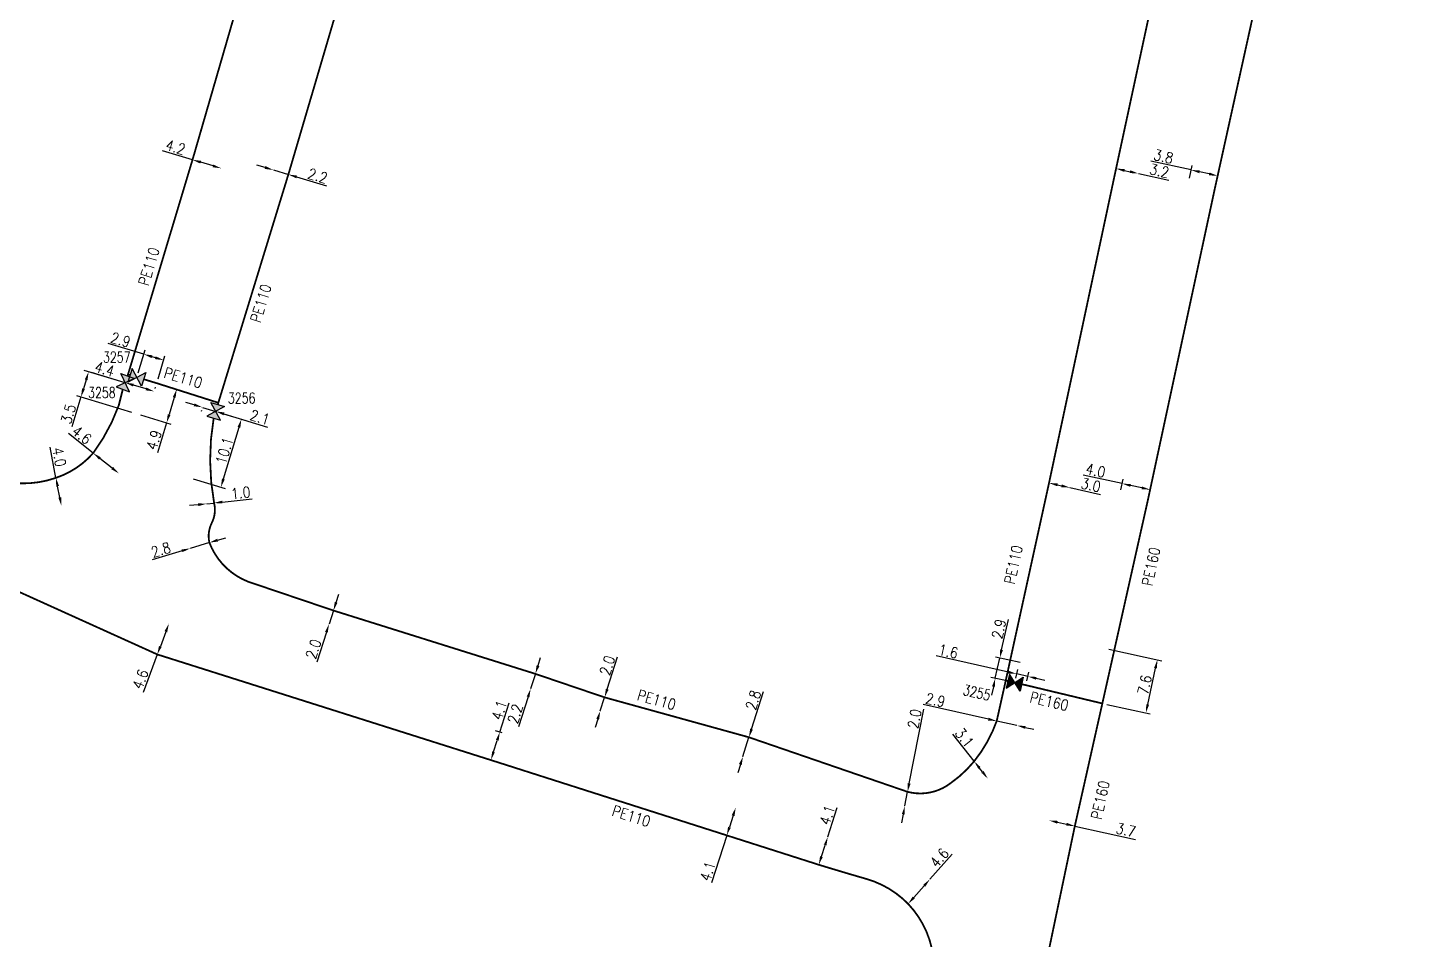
# Model space of a CAD drawing. Header units: millimetres. Extents: x 133000 to 134000, y 130000 to 131000.
# Drawn here: x 133192.9 to 133387.8, y 130745.2 to 130872.7 of the extents above; entities that cross this region are included whole.
import ezdxf
from ezdxf.enums import TextEntityAlignment as Align

# ---------------------------------------------------------------- set-up
doc = ezdxf.new("R2010")
doc.units = ezdxf.units.MM
doc.header["$PDMODE"] = 34
doc.layers.get('0').update_dxf_attribs({"linetype": 'CONTINUOUS'})
doc.layers.get('Defpoints').update_dxf_attribs({"linetype": 'CONTINUOUS'})
doc.layers.add('G_120', color=4, linetype='CONTINUOUS')
doc.layers.add('G_300', color=7, linetype='CONTINUOUS')
doc.styles.add('G_ROMANS', font='ROMANS.SHX', dxfattribs={"width": 0.75})
doc.styles.get("Standard").update_dxf_attribs({"font": 'romans.shx', "width": 0.85})
doc.linetypes.add('G_typB_AP', pattern='A,5,-0.3,["o",Standard,S=1.5,R=0,X=0,Y=-0.5],-1.65', length=6.95)
doc.linetypes.add('G_typB_PE', pattern='A,5,-0.3,["o",Standard,S=1.5,R=0,X=0,Y=-0.5],-1.65', length=6.95)
doc.dimstyles.get("Standard").update_dxf_attribs({"dimtxt": 1.5, "dimasz": 1.2, "dimexe": 0.625, "dimexo": 0.625, "dimgap": 0.25, "dimtad": 1, "dimdec": 1, "dimzin": 0, "dimdsep": 46, "dimtxsty": 'Standard', "dimcen": -0.5, "dimadec": 0, "dimazin": 0, "dimtfac": 1, "dimtdec": 1, "dimtmove": 0, "dimatfit": 3, "dimfxl": 0, "dimtolj": 1, "dimtzin": 0, "dimarcsym": 0})

# ---------------------------------------------------------------- blocks, each defined once
blk = doc.blocks.new('*D123')
at = {"layer": 'Defpoints', "color": 0, "linetype": 'Continuous', "transparency": 16777216}
for p in [(133319.16, 130753.57), (133319.16, 130753.57), (133316.11, 130750.13)]:
    blk.add_point(p, dxfattribs=at)
at = {"layer": 'G_120', "color": 0, "linetype": 'Continuous', "lineweight": -2, "transparency": 16777216}
for p, q in [((133319.16, 130753.57), (133322.29, 130757.1)), ((133316.91, 130751.02), (133318.37, 130752.67))]:
    blk.add_line(p, q, dxfattribs=at)
at = {"layer": 'G_120', "color": 0, "linetype": 'Continuous', "transparency": 16777216}
for points in [[(133318.22, 130752.8), (133318.52, 130752.54), (133319.16, 130753.57)], [(133316.76, 130751.16), (133317.06, 130750.89), (133316.11, 130750.13)]]:
    blk.add_solid(points, dxfattribs=at)
at = {"layer": 'G_120', "color": 0, "linetype": 'Continuous', "transparency": 16777216, "insert": (133320.49, 130756.58), "char_height": 1.5, "attachment_point": 5, "rotation": 48.4747}
blk.add_mtext('\\A1;4.6', dxfattribs=at)
blk = doc.blocks.new('*D124')
at = {"layer": 'Defpoints', "color": 0, "linetype": 'Continuous', "transparency": 16777216}
for p in [(133304.87, 130759.5), (133304.87, 130759.5), (133303.61, 130755.6)]:
    blk.add_point(p, dxfattribs=at)
at = {"layer": 'G_120', "color": 0, "linetype": 'Continuous', "lineweight": -2, "transparency": 16777216}
for p, q in [((133304.87, 130759.5), (133306.18, 130763.59)), ((133303.98, 130756.74), (133304.5, 130758.36))]:
    blk.add_line(p, q, dxfattribs=at)
at = {"layer": 'G_120', "color": 0, "linetype": 'Continuous', "transparency": 16777216}
for points in [[(133304.31, 130758.42), (133304.69, 130758.3), (133304.87, 130759.5)], [(133303.79, 130756.8), (133304.17, 130756.68), (133303.61, 130755.6)]]:
    blk.add_solid(points, dxfattribs=at)
at = {"layer": 'G_120', "color": 0, "linetype": 'Continuous', "transparency": 16777216, "insert": (133304.8, 130762.55), "char_height": 1.5, "attachment_point": 5, "rotation": 72.2079}
blk.add_mtext('\\A1;4.1', dxfattribs=at)
blk = doc.blocks.new('*D14')
at = {"layer": 'Defpoints', "color": 0, "linetype": 'Continuous', "transparency": 16777216}
for p in [(133291.99, 130763.61), (133291.99, 130763.61), (133290.74, 130759.71)]:
    blk.add_point(p, dxfattribs=at)
at = {"layer": 'G_120', "color": 0, "linetype": 'Continuous', "lineweight": -2, "transparency": 16777216}
for p, q in [((133291.63, 130762.47), (133291.11, 130760.85)), ((133290.74, 130759.71), (133288.62, 130753.05))]:
    blk.add_line(p, q, dxfattribs=at)
at = {"layer": 'G_120', "color": 0, "linetype": 'Continuous', "transparency": 16777216}
for points in [[(133291.43, 130762.53), (133291.82, 130762.41), (133291.99, 130763.61)], [(133290.92, 130760.91), (133291.3, 130760.79), (133290.74, 130759.71)]]:
    blk.add_solid(points, dxfattribs=at)
at = {"layer": 'G_120', "color": 0, "linetype": 'Continuous', "transparency": 16777216, "insert": (133288.09, 130754.69), "char_height": 1.5, "attachment_point": 5, "rotation": 72.287}
blk.add_mtext('\\A1;4.1', dxfattribs=at)
blk = doc.blocks.new('*D15')
at = {"layer": 'Defpoints', "color": 0, "linetype": 'Continuous', "transparency": 16777216}
for p in [(133258.98, 130774.15), (133259.93, 130773.85), (133258.68, 130769.94)]:
    blk.add_point(p, dxfattribs=at)
at = {"layer": 'G_120', "color": 0, "linetype": 'Continuous', "lineweight": -2, "transparency": 16777216}
for p, q in [((133258.98, 130774.15), (133260.29, 130778.25)), ((133259.33, 130774.04), (133258.39, 130774.34)), ((133258.1, 130771.39), (133258.62, 130773)), ((133258.09, 130770.13), (133257.14, 130770.43))]:
    blk.add_line(p, q, dxfattribs=at)
at = {"layer": 'G_120', "color": 0, "linetype": 'Continuous', "transparency": 16777216}
for points in [[(133258.43, 130773.07), (133258.81, 130772.94), (133258.98, 130774.15)], [(133257.91, 130771.45), (133258.29, 130771.32), (133257.74, 130770.24)]]:
    blk.add_solid(points, dxfattribs=at)
at = {"layer": 'G_120', "color": 0, "linetype": 'Continuous', "transparency": 16777216, "insert": (133258.91, 130777.22), "char_height": 1.5, "attachment_point": 5, "rotation": 72.3037}
blk.add_mtext('\\A1;4.1', dxfattribs=at)
blk = doc.blocks.new('*D16')
at = {"layer": 'Defpoints', "color": 0, "linetype": 'Continuous', "transparency": 16777216}
for p in [(133293.84, 130773.43), (133293, 130770.76), (133293, 130770.76)]:
    blk.add_point(p, dxfattribs=at)
at = {"layer": 'G_120', "color": 0, "linetype": 'Continuous', "lineweight": -2, "transparency": 16777216}
for p, q in [((133294.2, 130774.57), (133295.87, 130779.85)), ((133293, 130770.76), (133293.84, 130773.43)), ((133292.64, 130769.62), (133292.27, 130768.47))]:
    blk.add_line(p, q, dxfattribs=at)
at = {"layer": 'G_120', "color": 0, "linetype": 'Continuous', "transparency": 16777216}
for points in [[(133294.01, 130774.63), (133294.4, 130774.51), (133293.84, 130773.43)], [(133292.45, 130769.68), (133292.83, 130769.56), (133293, 130770.76)]]:
    blk.add_solid(points, dxfattribs=at)
at = {"layer": 'G_120', "color": 0, "linetype": 'Continuous', "transparency": 16777216, "insert": (133294.44, 130778.64), "char_height": 1.5, "attachment_point": 5, "rotation": 72.4479}
blk.add_mtext('\\A1;2.8', dxfattribs=at)
blk = doc.blocks.new('*D17')
at = {"layer": 'Defpoints', "color": 0, "linetype": 'Continuous', "transparency": 16777216}
for p in [(133316.04, 130765.8), (133315.66, 130763.84), (133315.66, 130763.84)]:
    blk.add_point(p, dxfattribs=at)
at = {"layer": 'G_120', "color": 0, "linetype": 'Continuous', "lineweight": -2, "transparency": 16777216}
for p, q in [((133316.27, 130766.98), (133318.29, 130777.38)), ((133315.66, 130763.84), (133316.04, 130765.8)), ((133315.43, 130762.66), (133315.2, 130761.48))]:
    blk.add_line(p, q, dxfattribs=at)
at = {"layer": 'G_120', "color": 0, "linetype": 'Continuous', "transparency": 16777216}
for points in [[(133316.07, 130767.02), (133316.46, 130766.94), (133316.04, 130765.8)], [(133315.23, 130762.7), (133315.62, 130762.62), (133315.66, 130763.84)]]:
    blk.add_solid(points, dxfattribs=at)
at = {"layer": 'G_120', "color": 0, "linetype": 'Continuous', "transparency": 16777216, "insert": (133317.01, 130776.02), "char_height": 1.5, "attachment_point": 5, "rotation": 78.9883}
blk.add_mtext('\\A1;2.0', dxfattribs=at)
blk = doc.blocks.new('*D18')
at = {"layer": 'Defpoints', "color": 0, "linetype": 'Continuous', "transparency": 16777216}
for p in [(133328.51, 130775.7), (133331.34, 130775.07), (133331.34, 130775.07)]:
    blk.add_point(p, dxfattribs=at)
at = {"layer": 'G_120', "color": 0, "linetype": 'Continuous', "lineweight": -2, "transparency": 16777216}
for p, q in [((133327.34, 130775.97), (133318.2, 130778)), ((133331.34, 130775.07), (133328.51, 130775.7)), ((133332.51, 130774.81), (133333.69, 130774.55))]:
    blk.add_line(p, q, dxfattribs=at)
at = {"layer": 'G_120', "color": 0, "linetype": 'Continuous', "transparency": 16777216}
for points in [[(133327.39, 130776.16), (133327.3, 130775.77), (133328.51, 130775.7)], [(133332.56, 130775.01), (133332.47, 130774.62), (133331.34, 130775.07)]]:
    blk.add_solid(points, dxfattribs=at)
at = {"layer": 'G_120', "color": 0, "linetype": 'Continuous', "transparency": 16777216, "insert": (133319.94, 130778.64), "char_height": 1.5, "attachment_point": 5, "rotation": 347.4366}
blk.add_mtext('\\A1;2.9', dxfattribs=at)
blk = doc.blocks.new('*D19')
at = {"layer": 'Defpoints', "color": 0, "linetype": 'Continuous', "transparency": 16777216}
for p in [(133325.35, 130770.07), (133327.27, 130767.64), (133327.27, 130767.64)]:
    blk.add_point(p, dxfattribs=at)
at = {"layer": 'G_120', "color": 0, "linetype": 'Continuous', "lineweight": -2, "transparency": 16777216}
for p, q in [((133325.35, 130770.07), (133322.35, 130773.85)), ((133326.53, 130768.58), (133326.09, 130769.13))]:
    blk.add_line(p, q, dxfattribs=at)
at = {"layer": 'G_120', "color": 0, "linetype": 'Continuous', "transparency": 16777216}
for points in [[(133326.25, 130769.26), (133325.94, 130769.01), (133325.35, 130770.07)], [(133326.68, 130768.71), (133326.37, 130768.46), (133327.27, 130767.64)]]:
    blk.add_solid(points, dxfattribs=at)
at = {"layer": 'G_120', "color": 0, "linetype": 'Continuous', "transparency": 16777216, "insert": (133324, 130773.37), "char_height": 1.5, "attachment_point": 5, "rotation": 308.432}
blk.add_mtext('\\A1;3.1', dxfattribs=at)
blk = doc.blocks.new('*D20')
at = {"layer": 'Defpoints', "color": 0, "linetype": 'Continuous', "transparency": 16777216}
for p in [(133273.65, 130779.01), (133273.04, 130777.11), (133273.04, 130777.11)]:
    blk.add_point(p, dxfattribs=at)
at = {"layer": 'G_120', "color": 0, "linetype": 'Continuous', "lineweight": -2, "transparency": 16777216}
for p, q in [((133274.01, 130780.15), (133275.45, 130784.69)), ((133273.04, 130777.11), (133273.65, 130779.01)), ((133272.68, 130775.96), (133272.31, 130774.82))]:
    blk.add_line(p, q, dxfattribs=at)
at = {"layer": 'G_120', "color": 0, "linetype": 'Continuous', "transparency": 16777216}
for points in [[(133273.82, 130780.21), (133274.2, 130780.09), (133273.65, 130779.01)], [(133272.48, 130776.02), (133272.87, 130775.9), (133273.04, 130777.11)]]:
    blk.add_solid(points, dxfattribs=at)
at = {"layer": 'G_120', "color": 0, "linetype": 'Continuous', "transparency": 16777216, "insert": (133274.02, 130783.48), "char_height": 1.5, "attachment_point": 5, "rotation": 72.3355}
blk.add_mtext('\\A1;2.0', dxfattribs=at)
blk = doc.blocks.new('*D21')
at = {"layer": 'Defpoints', "color": 0, "linetype": 'Continuous', "transparency": 16777216}
for p in [(133263.96, 130782.3), (133263.29, 130780.21), (133263.29, 130780.21)]:
    blk.add_point(p, dxfattribs=at)
at = {"layer": 'G_120', "color": 0, "linetype": 'Continuous', "lineweight": -2, "transparency": 16777216}
for p, q in [((133264.33, 130783.45), (133264.69, 130784.59)), ((133263.96, 130782.3), (133263.29, 130780.21)), ((133262.93, 130779.07), (133261.6, 130774.9))]:
    blk.add_line(p, q, dxfattribs=at)
at = {"layer": 'G_120', "color": 0, "linetype": 'Continuous', "transparency": 16777216}
for points in [[(133264.13, 130783.51), (133264.52, 130783.39), (133263.96, 130782.3)], [(133262.74, 130779.13), (133263.12, 130779), (133263.29, 130780.21)]]:
    blk.add_solid(points, dxfattribs=at)
at = {"layer": 'G_120', "color": 0, "linetype": 'Continuous', "transparency": 16777216, "insert": (133261.13, 130776.71), "char_height": 1.5, "attachment_point": 5, "rotation": 72.3355}
blk.add_mtext('\\A1;2.2', dxfattribs=at)
blk = doc.blocks.new('*D22')
at = {"layer": 'Defpoints', "color": 0, "linetype": 'Continuous', "transparency": 16777216}
for p in [(133235.7, 130791.16), (133235.08, 130789.26), (133235.08, 130789.26)]:
    blk.add_point(p, dxfattribs=at)
at = {"layer": 'G_120', "color": 0, "linetype": 'Continuous', "lineweight": -2, "transparency": 16777216}
for p, q in [((133236.07, 130792.3), (133236.45, 130793.44)), ((133235.7, 130791.16), (133235.08, 130789.26)), ((133234.71, 130788.12), (133233.36, 130783.96))]:
    blk.add_line(p, q, dxfattribs=at)
at = {"layer": 'G_120', "color": 0, "linetype": 'Continuous', "transparency": 16777216}
for points in [[(133235.88, 130792.36), (133236.26, 130792.24), (133235.7, 130791.16)], [(133234.52, 130788.18), (133234.9, 130788.06), (133235.08, 130789.26)]]:
    blk.add_solid(points, dxfattribs=at)
at = {"layer": 'G_120', "color": 0, "linetype": 'Continuous', "transparency": 16777216, "insert": (133232.9, 130785.78), "char_height": 1.5, "attachment_point": 5, "rotation": 71.9783}
blk.add_mtext('\\A1;2.0', dxfattribs=at)
blk = doc.blocks.new('*D23')
at = {"layer": 'Defpoints', "color": 0, "linetype": 'Continuous', "transparency": 16777216}
for p in [(133212.67, 130789.32), (133212.67, 130789.32), (133211.05, 130785.02)]:
    blk.add_point(p, dxfattribs=at)
at = {"layer": 'G_120', "color": 0, "linetype": 'Continuous', "lineweight": -2, "transparency": 16777216}
for p, q in [((133212.25, 130788.2), (133211.48, 130786.14)), ((133211.05, 130785.02), (133209.06, 130779.71))]:
    blk.add_line(p, q, dxfattribs=at)
at = {"layer": 'G_120', "color": 0, "linetype": 'Continuous', "transparency": 16777216}
for points in [[(133212.06, 130788.27), (133212.44, 130788.13), (133212.67, 130789.32)], [(133211.29, 130786.21), (133211.66, 130786.07), (133211.05, 130785.02)]]:
    blk.add_solid(points, dxfattribs=at)
at = {"layer": 'G_120', "color": 0, "linetype": 'Continuous', "transparency": 16777216, "insert": (133208.68, 130781.55), "char_height": 1.5, "attachment_point": 5, "rotation": 69.3733}
blk.add_mtext('\\A1;4.6', dxfattribs=at)
blk = doc.blocks.new('*D24')
at = {"layer": 'Defpoints', "color": 0, "linetype": 'Continuous', "transparency": 16777216}
for p in [(133335.83, 130761.8), (133335.83, 130761.8), (133339.44, 130761.01)]:
    blk.add_point(p, dxfattribs=at)
at = {"layer": 'G_120', "color": 0, "linetype": 'Continuous', "lineweight": -2, "transparency": 16777216}
for p, q in [((133337, 130761.54), (133338.27, 130761.26)), ((133339.44, 130761.01), (133347.92, 130759.15))]:
    blk.add_line(p, q, dxfattribs=at)
at = {"layer": 'G_120', "color": 0, "linetype": 'Continuous', "transparency": 16777216}
for points in [[(133337.04, 130761.74), (133336.96, 130761.35), (133335.83, 130761.8)], [(133338.31, 130761.46), (133338.23, 130761.07), (133339.44, 130761.01)]]:
    blk.add_solid(points, dxfattribs=at)
at = {"layer": 'G_120', "color": 0, "linetype": 'Continuous', "transparency": 16777216, "insert": (133346.58, 130760.47), "char_height": 1.5, "attachment_point": 5, "rotation": 347.6658}
blk.add_mtext('\\A1;3.7', dxfattribs=at)
blk = doc.blocks.new('*D25')
at = {"layer": 'Defpoints', "color": 0, "linetype": 'Continuous', "transparency": 16777216}
for p in [(133343.59, 130785.87), (133350.99, 130784.27), (133343.29, 130778.16)]:
    blk.add_point(p, dxfattribs=at)
at = {"layer": 'G_120', "color": 0, "linetype": 'Continuous', "lineweight": -2, "transparency": 16777216}
for p, q in [((133344.2, 130785.74), (133351.6, 130784.13)), ((133349.64, 130778.01), (133350.74, 130783.09)), ((133343.9, 130778.03), (133349.99, 130776.71))]:
    blk.add_line(p, q, dxfattribs=at)
at = {"layer": 'G_120', "color": 0, "linetype": 'Continuous', "transparency": 16777216}
for points in [[(133350.54, 130783.14), (133350.93, 130783.05), (133350.99, 130784.27)], [(133349.44, 130778.06), (133349.83, 130777.97), (133349.38, 130776.84)]]:
    blk.add_solid(points, dxfattribs=at)
at = {"layer": 'G_120', "color": 0, "linetype": 'Continuous', "transparency": 16777216, "insert": (133349.21, 130780.76), "char_height": 1.5, "attachment_point": 5, "rotation": 77.76}
blk.add_mtext('\\A1;7.6', dxfattribs=at)
blk = doc.blocks.new('*D26')
at = {"layer": 'Defpoints', "color": 0, "linetype": 'Continuous', "transparency": 16777216}
for p in [(133328.94, 130784.51), (133332.39, 130783.74), (133331.04, 130781.07)]:
    blk.add_point(p, dxfattribs=at)
at = {"layer": 'G_300', "color": 0, "linetype": 'Continuous', "lineweight": -2, "transparency": 16777216}
for p, q in [((133329.2, 130785.68), (133330.14, 130789.89)), ((133328.31, 130781.68), (133328.94, 130784.51)), ((133331.78, 130783.88), (133328.33, 130784.65)), ((133330.43, 130781.21), (133327.7, 130781.81)), ((133328.05, 130780.51), (133327.79, 130779.34))]:
    blk.add_line(p, q, dxfattribs=at)
at = {"layer": 'G_300', "color": 0, "linetype": 'Continuous', "transparency": 16777216}
for points in [[(133329, 130785.72), (133329.39, 130785.64), (133328.94, 130784.51)], [(133327.85, 130780.55), (133328.24, 130780.46), (133328.31, 130781.68)]]:
    blk.add_solid(points, dxfattribs=at)
at = {"layer": 'G_300', "color": 0, "linetype": 'Continuous', "transparency": 16777216, "insert": (133328.82, 130788.59), "char_height": 1.5, "attachment_point": 5, "rotation": 77.4366}
blk.add_mtext('\\A1;2.9', dxfattribs=at)
blk = doc.blocks.new('*D27')
at = {"layer": 'Defpoints', "color": 0, "linetype": 'Continuous', "transparency": 16777216}
for p in [(133332.87, 130781.94), (133331.04, 130781.07), (133332.6, 130780.72)]:
    blk.add_point(p, dxfattribs=at)
at = {"layer": 'G_300', "color": 0, "linetype": 'Continuous', "lineweight": -2, "transparency": 16777216}
for p, q in [((133330.14, 130782.55), (133320.05, 130784.8)), ((133331.18, 130781.68), (133331.45, 130782.9)), ((133332.87, 130781.94), (133331.31, 130782.29)), ((133332.74, 130781.33), (133333.01, 130782.55)), ((133334.04, 130781.68), (133335.22, 130781.42))]:
    blk.add_line(p, q, dxfattribs=at)
at = {"layer": 'G_300', "color": 0, "linetype": 'Continuous', "transparency": 16777216}
for points in [[(133330.18, 130782.74), (133330.1, 130782.35), (133331.31, 130782.29)], [(133334.09, 130781.87), (133334, 130781.48), (133332.87, 130781.94)]]:
    blk.add_solid(points, dxfattribs=at)
at = {"layer": 'G_300', "color": 0, "linetype": 'Continuous', "transparency": 16777216, "insert": (133321.73, 130785.45), "char_height": 1.5, "attachment_point": 5, "rotation": 347.4366}
blk.add_mtext('\\A1;1.6', dxfattribs=at)
blk = doc.blocks.new('*D28')
at = {"layer": 'Defpoints', "color": 0, "linetype": 'Continuous', "transparency": 16777216}
for p in [(133215.66, 130799.85), (133215.66, 130799.85), (133218.34, 130800.66)]:
    blk.add_point(p, dxfattribs=at)
at = {"layer": 'G_120', "color": 0, "linetype": 'Continuous', "lineweight": -2, "transparency": 16777216}
for p, q in [((133219.49, 130801), (133220.64, 130801.35)), ((133214.51, 130799.51), (133210.32, 130798.25)), ((133218.34, 130800.66), (133215.66, 130799.85))]:
    blk.add_line(p, q, dxfattribs=at)
at = {"layer": 'G_120', "color": 0, "linetype": 'Continuous', "transparency": 16777216}
for points in [[(133219.43, 130801.19), (133219.55, 130800.81), (133218.34, 130800.66)], [(133214.45, 130799.7), (133214.56, 130799.32), (133215.66, 130799.85)]]:
    blk.add_solid(points, dxfattribs=at)
at = {"layer": 'G_120', "color": 0, "linetype": 'Continuous', "transparency": 16777216, "insert": (133211.55, 130799.66), "char_height": 1.5, "attachment_point": 5, "rotation": 16.6979}
blk.add_mtext('\\A1;2.8', dxfattribs=at)
blk = doc.blocks.new('*D29')
at = {"layer": 'Defpoints', "color": 0, "linetype": 'Continuous', "transparency": 16777216}
for p in [(133217.96, 130806.09), (133217.96, 130806.09), (133218.95, 130806.2)]:
    blk.add_point(p, dxfattribs=at)
at = {"layer": 'G_120', "color": 0, "linetype": 'Continuous', "lineweight": -2, "transparency": 16777216}
for p, q in [((133216.77, 130805.96), (133215.57, 130805.83)), ((133217.96, 130806.09), (133218.95, 130806.2)), ((133220.15, 130806.33), (133224.31, 130806.79))]:
    blk.add_line(p, q, dxfattribs=at)
at = {"layer": 'G_120', "color": 0, "linetype": 'Continuous', "transparency": 16777216}
for points in [[(133216.75, 130806.16), (133216.79, 130805.76), (133217.96, 130806.09)], [(133220.13, 130806.53), (133220.17, 130806.13), (133218.95, 130806.2)]]:
    blk.add_solid(points, dxfattribs=at)
at = {"layer": 'G_120', "color": 0, "linetype": 'Continuous', "transparency": 16777216, "insert": (133222.72, 130807.62), "char_height": 1.5, "attachment_point": 5, "rotation": 6.2617}
blk.add_mtext('\\A1;1.0', dxfattribs=at)
blk = doc.blocks.new('*D30')
at = {"layer": 'Defpoints', "color": 0, "linetype": 'Continuous', "transparency": 16777216}
for p in [(133219.23, 130819.01), (133215.46, 130809.76), (133219.95, 130808.4)]:
    blk.add_point(p, dxfattribs=at)
at = {"layer": 'G_300', "color": 0, "linetype": 'Continuous', "lineweight": -2, "transparency": 16777216}
for p, q in [((133219.83, 130818.83), (133223.42, 130817.75)), ((133222.48, 130816.78), (133220.29, 130809.55)), ((133216.06, 130809.57), (133220.54, 130808.22))]:
    blk.add_line(p, q, dxfattribs=at)
at = {"layer": 'G_300', "color": 0, "linetype": 'Continuous', "transparency": 16777216}
for points in [[(133222.28, 130816.84), (133222.67, 130816.72), (133222.82, 130817.93)], [(133220.1, 130809.61), (133220.48, 130809.49), (133219.95, 130808.4)]]:
    blk.add_solid(points, dxfattribs=at)
at = {"layer": 'G_300', "color": 0, "linetype": 'Continuous', "transparency": 16777216, "insert": (133220.45, 130813.52), "char_height": 1.5, "attachment_point": 5, "rotation": 73.2022}
blk.add_mtext('\\A1;10.1', dxfattribs=at)
blk = doc.blocks.new('*D31')
at = {"layer": 'Defpoints', "color": 0, "linetype": 'Continuous', "transparency": 16777216}
for p in [(133217.36, 130819.58), (133217.4, 130819.72), (133219.23, 130819.02)]:
    blk.add_point(p, dxfattribs=at)
at = {"layer": 'G_300', "color": 0, "linetype": 'Continuous', "lineweight": -2, "transparency": 16777216}
for p, q in [((133216.21, 130819.93), (133215.06, 130820.27)), ((133217.22, 130819.12), (133217.18, 130818.98)), ((133217.36, 130819.58), (133219.23, 130819.02)), ((133220.38, 130818.67), (133226.46, 130816.83))]:
    blk.add_line(p, q, dxfattribs=at)
at = {"layer": 'G_300', "color": 0, "linetype": 'Continuous', "transparency": 16777216}
for points in [[(133216.27, 130820.12), (133216.15, 130819.74), (133217.36, 130819.58)], [(133220.43, 130818.86), (133220.32, 130818.48), (133219.23, 130819.02)]]:
    blk.add_solid(points, dxfattribs=at)
at = {"layer": 'G_300', "color": 0, "linetype": 'Continuous', "transparency": 16777216, "insert": (133225.41, 130818.19), "char_height": 1.5, "attachment_point": 5, "rotation": 343.2022}
blk.add_mtext('\\A1;2.1', dxfattribs=at)
blk = doc.blocks.new('*D32')
at = {"layer": 'Defpoints', "color": 0, "linetype": 'Continuous', "transparency": 16777216}
for p in [(133206.56, 130823.03), (133200.37, 130821.03), (133208.11, 130818.7)]:
    blk.add_point(p, dxfattribs=at)
at = {"layer": 'G_300', "color": 0, "linetype": 'Continuous', "lineweight": -2, "transparency": 16777216}
for p, q in [((133205.96, 130823.21), (133200.84, 130824.75)), ((133201.09, 130823.42), (133200.72, 130822.18)), ((133200.37, 130821.03), (133199.11, 130816.84)), ((133207.51, 130818.88), (133199.77, 130821.21))]:
    blk.add_line(p, q, dxfattribs=at)
at = {"layer": 'G_300', "color": 0, "linetype": 'Continuous', "transparency": 16777216}
for points in [[(133200.9, 130823.48), (133201.28, 130823.36), (133201.44, 130824.57)], [(133200.53, 130822.24), (133200.91, 130822.12), (133200.37, 130821.03)]]:
    blk.add_solid(points, dxfattribs=at)
at = {"layer": 'G_300', "color": 0, "linetype": 'Continuous', "transparency": 16777216, "insert": (133198.61, 130818.65), "char_height": 1.5, "attachment_point": 5, "rotation": 73.2754}
blk.add_mtext('\\A1;3.5', dxfattribs=at)
blk = doc.blocks.new('*D33')
at = {"layer": 'Defpoints', "color": 0, "linetype": 'Continuous', "transparency": 16777216}
for p in [(133206.56, 130823.03), (133210.57, 130821.62), (133210.62, 130821.81)]:
    blk.add_point(p, dxfattribs=at)
at = {"layer": 'G_300', "color": 0, "linetype": 'Continuous', "lineweight": -2, "transparency": 16777216}
for p, q in [((133206.56, 130823.03), (133201.86, 130824.44)), ((133209.48, 130822.15), (133207.71, 130822.68)), ((133210.75, 130822.22), (133210.8, 130822.41))]:
    blk.add_line(p, q, dxfattribs=at)
at = {"layer": 'G_300', "color": 0, "linetype": 'Continuous', "transparency": 16777216}
for points in [[(133207.76, 130822.88), (133207.65, 130822.49), (133206.56, 130823.03)], [(133209.53, 130822.34), (133209.42, 130821.96), (133210.62, 130821.81)]]:
    blk.add_solid(points, dxfattribs=at)
at = {"layer": 'G_300', "color": 0, "linetype": 'Continuous', "transparency": 16777216, "insert": (133203.69, 130824.93), "char_height": 1.5, "attachment_point": 5, "rotation": 343.2754}
blk.add_mtext('\\A1;4.4', dxfattribs=at)
blk = doc.blocks.new('*D34')
at = {"layer": 'Defpoints', "color": 0, "linetype": 'Continuous', "transparency": 16777216}
for p in [(133211.94, 130826.18), (133208.19, 130823.79), (133210.97, 130822.96)]:
    blk.add_point(p, dxfattribs=at)
at = {"layer": 'G_300', "color": 0, "linetype": 'Continuous', "lineweight": -2, "transparency": 16777216}
for p, q in [((133209.16, 130827.01), (133204.16, 130828.51)), ((133208.37, 130824.39), (133209.34, 130827.61)), ((133210.79, 130826.52), (133210.31, 130826.66)), ((133211.15, 130823.56), (133212.12, 130826.77))]:
    blk.add_line(p, q, dxfattribs=at)
at = {"layer": 'G_300', "color": 0, "linetype": 'Continuous', "transparency": 16777216}
for points in [[(133210.37, 130826.86), (133210.25, 130826.47), (133209.16, 130827.01)], [(133210.85, 130826.71), (133210.73, 130826.33), (133211.94, 130826.18)]]:
    blk.add_solid(points, dxfattribs=at)
at = {"layer": 'G_300', "color": 0, "linetype": 'Continuous', "transparency": 16777216, "insert": (133205.93, 130829.02), "char_height": 1.5, "attachment_point": 5, "rotation": 343.2754}
blk.add_mtext('\\A1;2.9', dxfattribs=at)
blk = doc.blocks.new('*D35')
at = {"layer": 'Defpoints', "color": 0, "linetype": 'Continuous', "transparency": 16777216}
for p in [(133202.08, 130813.18), (133205.69, 130810.33), (133205.69, 130810.33)]:
    blk.add_point(p, dxfattribs=at)
at = {"layer": 'G_120', "color": 0, "linetype": 'Continuous', "lineweight": -2, "transparency": 16777216}
for p, q in [((133202.08, 130813.18), (133198.62, 130815.9)), ((133204.75, 130811.08), (133203.02, 130812.44))]:
    blk.add_line(p, q, dxfattribs=at)
at = {"layer": 'G_120', "color": 0, "linetype": 'Continuous', "transparency": 16777216}
for points in [[(133203.14, 130812.6), (133202.9, 130812.28), (133202.08, 130813.18)], [(133204.87, 130811.23), (133204.62, 130810.92), (133205.69, 130810.33)]]:
    blk.add_solid(points, dxfattribs=at)
at = {"layer": 'G_120', "color": 0, "linetype": 'Continuous', "transparency": 16777216, "insert": (133200.49, 130815.71), "char_height": 1.5, "attachment_point": 5, "rotation": 321.7659}
blk.add_mtext('\\A1;4.6', dxfattribs=at)
blk = doc.blocks.new('*D37')
at = {"layer": 'Defpoints', "color": 0, "linetype": 'Continuous', "transparency": 16777216}
for p in [(133196.87, 130809.72), (133197.64, 130805.79), (133197.64, 130805.79)]:
    blk.add_point(p, dxfattribs=at)
at = {"layer": 'G_120', "color": 0, "linetype": 'Continuous', "lineweight": -2, "transparency": 16777216}
for p, q in [((133196.87, 130809.72), (133196.04, 130814.01)), ((133197.41, 130806.97), (133197.1, 130808.54))]:
    blk.add_line(p, q, dxfattribs=at)
at = {"layer": 'G_120', "color": 0, "linetype": 'Continuous', "transparency": 16777216}
for points in [[(133197.3, 130808.58), (133196.91, 130808.5), (133196.87, 130809.72)], [(133197.6, 130807), (133197.21, 130806.93), (133197.64, 130805.79)]]:
    blk.add_solid(points, dxfattribs=at)
at = {"layer": 'G_120', "color": 0, "linetype": 'Continuous', "transparency": 16777216, "insert": (133197.32, 130812.64), "char_height": 1.5, "attachment_point": 5, "rotation": 281.0133}
blk.add_mtext('\\A1;4.0', dxfattribs=at)
blk = doc.blocks.new('*D61')
at = {"layer": 'Defpoints', "color": 0, "linetype": 'Continuous', "transparency": 16777216}
for p in [(133215.98, 130854.21), (133220, 130853.01), (133220, 130853.01)]:
    blk.add_point(p, dxfattribs=at)
at = {"layer": 'G_120', "color": 0, "linetype": 'Continuous', "lineweight": -2, "transparency": 16777216}
for p, q in [((133215.98, 130854.21), (133211.79, 130855.47)), ((133218.85, 130853.35), (133217.13, 130853.87))]:
    blk.add_line(p, q, dxfattribs=at)
at = {"layer": 'G_120', "color": 0, "linetype": 'Continuous', "transparency": 16777216}
for points in [[(133217.19, 130854.06), (133217.07, 130853.68), (133215.98, 130854.21)], [(133218.91, 130853.54), (133218.8, 130853.16), (133220, 130853.01)]]:
    blk.add_solid(points, dxfattribs=at)
at = {"layer": 'G_120', "color": 0, "linetype": 'Continuous', "transparency": 16777216, "insert": (133213.6, 130855.97), "char_height": 1.5, "attachment_point": 5, "rotation": 343.3234}
blk.add_mtext('\\A1;4.2', dxfattribs=at)
blk = doc.blocks.new('*D62')
at = {"layer": 'Defpoints', "color": 0, "linetype": 'Continuous', "transparency": 16777216}
for p in [(133227.29, 130852.78), (133227.29, 130852.78), (133229.39, 130852.15)]:
    blk.add_point(p, dxfattribs=at)
at = {"layer": 'G_120', "color": 0, "linetype": 'Continuous', "lineweight": -2, "transparency": 16777216}
for p, q in [((133226.14, 130853.12), (133224.99, 130853.47)), ((133227.29, 130852.78), (133229.39, 130852.15)), ((133230.54, 130851.81), (133234.73, 130850.56))]:
    blk.add_line(p, q, dxfattribs=at)
at = {"layer": 'G_120', "color": 0, "linetype": 'Continuous', "transparency": 16777216}
for points in [[(133226.19, 130853.32), (133226.08, 130852.93), (133227.29, 130852.78)], [(133230.6, 130852), (133230.49, 130851.62), (133229.39, 130852.15)]]:
    blk.add_solid(points, dxfattribs=at)
at = {"layer": 'G_120', "color": 0, "linetype": 'Continuous', "transparency": 16777216, "insert": (133233.5, 130851.97), "char_height": 1.5, "attachment_point": 5, "rotation": 343.391}
blk.add_mtext('\\A1;2.2', dxfattribs=at)
blk = doc.blocks.new('*D81')
at = {"layer": 'Defpoints', "color": 0, "linetype": 'Continuous', "transparency": 16777216}
for p in [(133335.83, 130809), (133338.76, 130808.35), (133338.76, 130808.35)]:
    blk.add_point(p, dxfattribs=at)
at = {"layer": 'G_120', "color": 0, "linetype": 'Continuous', "lineweight": -2, "transparency": 16777216}
for p, q in [((133337, 130808.74), (133337.59, 130808.61)), ((133338.76, 130808.35), (133343.03, 130807.39))]:
    blk.add_line(p, q, dxfattribs=at)
at = {"layer": 'G_120', "color": 0, "linetype": 'Continuous', "transparency": 16777216}
for points in [[(133337.04, 130808.93), (133336.96, 130808.54), (133335.83, 130809)], [(133337.63, 130808.8), (133337.54, 130808.41), (133338.76, 130808.35)]]:
    blk.add_solid(points, dxfattribs=at)
at = {"layer": 'G_120', "color": 0, "linetype": 'Continuous', "transparency": 16777216, "insert": (133341.69, 130808.72), "char_height": 1.5, "attachment_point": 5, "rotation": 347.4366}
blk.add_mtext('\\A1;3.0', dxfattribs=at)
blk = doc.blocks.new('*D82')
at = {"layer": 'Defpoints', "color": 0, "linetype": 'Continuous', "transparency": 16777216}
for p in [(133346.07, 130808.91), (133345.75, 130807.44), (133349.66, 130806.6)]:
    blk.add_point(p, dxfattribs=at)
at = {"layer": 'G_120', "color": 0, "linetype": 'Continuous', "lineweight": -2, "transparency": 16777216}
for p, q in [((133346.07, 130808.91), (133340.6, 130810.1)), ((133345.89, 130808.05), (133346.21, 130809.52)), ((133348.81, 130808.32), (133347.25, 130808.66)), ((133349.8, 130807.21), (133350.12, 130808.68))]:
    blk.add_line(p, q, dxfattribs=at)
at = {"layer": 'G_120', "color": 0, "linetype": 'Continuous', "transparency": 16777216}
for points in [[(133347.29, 130808.85), (133347.2, 130808.46), (133346.07, 130808.91)], [(133348.85, 130808.51), (133348.77, 130808.12), (133349.98, 130808.07)]]:
    blk.add_solid(points, dxfattribs=at)
at = {"layer": 'G_120', "color": 0, "linetype": 'Continuous', "transparency": 16777216, "insert": (133342.36, 130810.74), "char_height": 1.5, "attachment_point": 5, "rotation": 347.76}
blk.add_mtext('\\A1;4.0', dxfattribs=at)
blk = doc.blocks.new('*D83')
at = {"layer": 'Defpoints', "color": 0, "linetype": 'Continuous', "transparency": 16777216}
for p in [(133345.21, 130852.97), (133348.34, 130852.29), (133348.34, 130852.29)]:
    blk.add_point(p, dxfattribs=at)
at = {"layer": 'G_120', "color": 0, "linetype": 'Continuous', "lineweight": -2, "transparency": 16777216}
for p, q in [((133346.38, 130852.71), (133347.17, 130852.54)), ((133348.34, 130852.29), (133352.61, 130851.36))]:
    blk.add_line(p, q, dxfattribs=at)
at = {"layer": 'G_120', "color": 0, "linetype": 'Continuous', "transparency": 16777216}
for points in [[(133346.43, 130852.91), (133346.34, 130852.52), (133345.21, 130852.97)], [(133347.21, 130852.74), (133347.12, 130852.35), (133348.34, 130852.29)]]:
    blk.add_solid(points, dxfattribs=at)
at = {"layer": 'G_120', "color": 0, "linetype": 'Continuous', "transparency": 16777216, "insert": (133351.27, 130852.67), "char_height": 1.5, "attachment_point": 5, "rotation": 347.703}
blk.add_mtext('\\A1;3.2', dxfattribs=at)
blk = doc.blocks.new('*D84')
at = {"layer": 'Defpoints', "color": 0, "linetype": 'Continuous', "transparency": 16777216}
for p in [(133355.71, 130852.78), (133355.33, 130851.04), (133359.04, 130850.23)]:
    blk.add_point(p, dxfattribs=at)
at = {"layer": 'G_120', "color": 0, "linetype": 'Continuous', "lineweight": -2, "transparency": 16777216}
for p, q in [((133355.71, 130852.78), (133350.08, 130854.02)), ((133355.47, 130851.65), (133355.85, 130853.39)), ((133358.25, 130852.22), (133356.89, 130852.52)), ((133359.18, 130850.84), (133359.56, 130852.58))]:
    blk.add_line(p, q, dxfattribs=at)
at = {"layer": 'G_120', "color": 0, "linetype": 'Continuous', "transparency": 16777216}
for points in [[(133356.93, 130852.72), (133356.84, 130852.33), (133355.71, 130852.78)], [(133358.3, 130852.42), (133358.21, 130852.03), (133359.42, 130851.97)]]:
    blk.add_solid(points, dxfattribs=at)
at = {"layer": 'G_120', "color": 0, "linetype": 'Continuous', "transparency": 16777216, "insert": (133351.85, 130854.66), "char_height": 1.5, "attachment_point": 5, "rotation": 347.6014}
blk.add_mtext('\\A1;3.8', dxfattribs=at)
blk = doc.blocks.new('G_300_04')
at = {"linetype": 'Continuous'}
h = blk.add_hatch(color=0, dxfattribs=at)
h.paths.add_polyline_path([(-1, 1), (-1, -1), (0, 0)])
h.paths.add_polyline_path([(1, 1), (0, 0), (1, -1)])
at = {"color": 0, "linetype": 'Continuous', "flags": 128}
blk.add_lwpolyline([(-1, -1), (1, 1), (1, -1), (-1, 1)], close=True, dxfattribs=at)
at = {"color": 0, "linetype": 'Continuous', "style": 'G_ROMANS', "width": 0.75}
blk.add_attdef('NUM', text='', height=1.5, dxfattribs=at).set_placement((0, 2.1), align=Align.MIDDLE_CENTER)
at = {"color": 0, "linetype": 'Continuous', "style": 'G_ROMANS', "width": 0.75, "flags": 3}
for tag, p in [('DEF_LEG', (0, -5)), ('DEF_COUP', (0, -7.5)), ('DEF_TYPE', (0, -10))]:
    blk.add_attdef(tag, text='', height=1.2, dxfattribs=at).set_placement(p, align=Align.MIDDLE)
blk = doc.blocks.new('*D89')
at = {"layer": 'Defpoints', "color": 0, "linetype": 'Continuous', "transparency": 16777216}
for p in [(133213.77, 130822.12), (133208.11, 130818.7), (133212.36, 130817.43)]:
    blk.add_point(p, dxfattribs=at)
at = {"layer": 'G_120', "color": 0, "linetype": 'Continuous', "lineweight": -2, "transparency": 16777216}
for p, q in [((133213.42, 130820.97), (133212.7, 130818.58)), ((133208.71, 130818.52), (133212.96, 130817.25)), ((133212.36, 130817.43), (133211.1, 130813.24))]:
    blk.add_line(p, q, dxfattribs=at)
at = {"layer": 'G_120', "color": 0, "linetype": 'Continuous', "transparency": 16777216}
for points in [[(133213.23, 130821.03), (133213.61, 130820.91), (133213.77, 130822.12)], [(133212.51, 130818.63), (133212.9, 130818.52), (133212.36, 130817.43)]]:
    blk.add_solid(points, dxfattribs=at)
at = {"layer": 'G_120', "color": 0, "linetype": 'Continuous', "transparency": 16777216, "insert": (133210.59, 130815.02), "char_height": 1.5, "attachment_point": 5, "rotation": 73.2754}
blk.add_mtext('\\A1;4.9', dxfattribs=at)

msp = doc.modelspace()

# ---------------------------------------------------------------- linework, layer by layer
at = {"layer": 'G_120', "linetype": 'G_typB_PE', "const_width": 0.25}
for points in [[(133287.03, 131000), (133272.68, 130990.4, 0.076938), (133258.31, 130977.38, 0.082368), (133255.9, 130971.93, 0.068258), (133255.11, 130965.83, -0.059324), (133252.5, 130942.05), (133252.5, 130942.05), (133250.12, 130930.31), (133250.05, 130929.93), (133244.76, 130905.49), (133244.76, 130905.49), (133242.5, 130896.67), (133242.5, 130896.67), (133242.5, 130896.67), (133242.5, 130896.67), (133229.39, 130852.15), (133229.39, 130852.15), (133229.39, 130852.15), (133219.59, 130820.22), (133219.52, 130819.97)], [(133206.9, 130823.97), (133206.95, 130824.17), (133215.98, 130854.21), (133229.35, 130900.34), (133236.77, 130935.14), (133239.02, 130947.5), (133239.02, 130947.5, 0.317827), (133234.87, 130956.65), (133234.87, 130956.65), (133234.87, 130956.65, 0.265945), (133219.05, 130957.42, 0.05193), (133219.05, 130957.42, 0.093817), (133219.05, 130957.42), (133219.05, 130957.42), (133207.88, 130950.19), (133166.13, 130923.08)], [(133189.46, 130809.24, 0.137895), (133196.87, 130809.72, 0.13286), (133202.08, 130813.18, 0.072698), (133205.66, 130819.85), (133206.22, 130822.09)]]:
    msp.add_lwpolyline(points, format="xyb", dxfattribs=at)
msp.add_lwpolyline([(133387.64, 131000), (133385.63, 130987.89), (133385.53, 130987.24), (133380.54, 130955.32), (133378.44, 130942.25), (133376.03, 130927.96), (133376.03, 130927.96), (133376.03, 130927.96), (133376.03, 130927.96), (133367.8, 130889.91), (133359.04, 130850.23), (133349.66, 130806.6), (133349.66, 130806.6), (133349.66, 130806.6), (133343.29, 130778.16), (133339.44, 130761.01), (133334.67, 130738.23)], dxfattribs=at)
at = {"layer": 'G_120', "linetype": 'G_typB_PE'}
for points in [[(133218.94, 130818.06, 0.25, 0.25, 0), (133218.94, 130818.06, 0.25, 0.25, 0.088416), (133219, 130806.21, 0.25, 0.25, -0.179943), (133218.65, 130803.36, 0.25, 0.25, 0.170428), (133218.34, 130800.66, 0.25, 0.25, 0), (133218.34, 130800.66, 0.25, 0.25, 0.211009), (133223.75, 130795.2, 0.25, 0.25, 0), (133223.75, 130795.2, 0.25, 0.25, 0), (133235.7, 130791.16, 0.25, 0.25, 0), (133235.7, 130791.16, 0.25, 0.25, 0), (133263.96, 130782.3, 0.25, 0.25, 0), (133273.65, 130779.01, 0.25, 0.25, 0), (133293.84, 130773.43, 0.25, 0.25, 0), (133316.04, 130765.8, 0.25, 0.25, 0), (133316.04, 130765.8, 0.25, 0.25, 0.23359), (133322.09, 130767.04, 0.25, 0.25, 0.069276), (133325.35, 130770.07, 0.25, 0.25, 0.083816), (133328.51, 130775.7, 0.25, 0.25, 0), (133329.77, 130781.35, 0.25, 0.25, 0), (133335.83, 130809, 0.25, 0.25, 0), (133345.21, 130852.97, 0.25, 0.25, 0), (133345.21, 130852.97, 0.25, 0.25, 0), (133361.56, 130928.94, 0.25, 0.25, 0)], [(133319.4, 130738.15, 0.25, 0.25, 0.252162), (133316.11, 130750.13, 0.25, 0.25, 0), (133316.11, 130750.13, 0.25, 0.25, 0.130229), (133310.33, 130753.6, 0.25, 0.25, -0.004005), (133303.61, 130755.6, 0.25, 0.25, 0), (133290.74, 130759.71, 0.25, 0.25, 0), (133258.68, 130769.94, 0.25, 0.25, 0), (133211.05, 130785.02, 0.25, 0.25, 0), (133184.28, 130797.13, 0.25, 0.25, 0)]]:
    msp.add_lwpolyline(points, format="xyseb", dxfattribs=at)
at = {"layer": 'G_120', "linetype": 'G_typB_AP', "const_width": 0.25, "flags": 128}
for points in [[(133207.24, 130824.08), (133206.95, 130824.17)], [(133330.06, 130781.29), (133329.77, 130781.35)], [(133343.29, 130778.16), (133332.6, 130780.72), (133332.02, 130780.85)]]:
    msp.add_lwpolyline(points, dxfattribs=at)
at = {"layer": 'G_120', "linetype": 'G_typB_PE', "const_width": 0.25, "flags": 128}
msp.add_lwpolyline([(133219.59, 130820.22), (133210.97, 130822.96), (133209.15, 130823.51)], dxfattribs=at)

# ---------------------------------------------------------------- block references
at = {"layer": 'G_300'}
ref = msp.add_blockref('G_300_04', (133208.19, 130823.79), dxfattribs=dict(at, rotation=343.275387734728))
ref.add_attrib('NUM', '3257', dxfattribs={"layer": '0', "color": 0, "linetype": 'Continuous', "height": 1.5, "width": 0.75}).set_placement((133205.38, 130826.6), align=Align.MIDDLE_CENTER)
ref = msp.add_blockref('G_300_04', (133206.56, 130823.03), dxfattribs=dict(at, rotation=70.13995042818703))
ref.add_attrib('NUM', '3258', dxfattribs={"layer": '0', "color": 0, "linetype": 'Continuous', "height": 1.5, "width": 0.75}).set_placement((133203.3, 130821.64), align=Align.MIDDLE_CENTER)
ref = msp.add_blockref('G_300_04', (133219.23, 130819.01), dxfattribs=dict(at, rotation=73.20220385482436))
ref.add_attrib('NUM', '3256', dxfattribs={"layer": '0', "color": 0, "linetype": 'Continuous', "height": 1.5, "width": 0.75}).set_placement((133222.86, 130820.88), align=Align.MIDDLE_CENTER)
ref = msp.add_blockref('G_300_04', (133331.04, 130781.07), dxfattribs=dict(at, rotation=347.4365842598727))
ref.add_attrib('NUM', '3255', dxfattribs={"layer": '0', "color": 0, "linetype": 'Continuous', "height": 1.5, "rotation": 347.4366, "width": 0.75}).set_placement((133325.73, 130779.69), align=Align.MIDDLE_CENTER)

# ---------------------------------------------------------------- texts
at = {"layer": 'G_120', "linetype": 'Continuous', "width": 0.85}
for s, rotation, p in [('PE110', 72.927, (133209.79, 130836.44)), ('PE110', 73.178, (133225.47, 130831.3)), ('PE110', 343.2754, (133211.84, 130823.78)), ('PE110', 77.7996, (133331, 130794.74)), ('PE160', 77.8256, (133350.26, 130794.48)), ('PE110', 344.5546, (133278.1, 130778.67)), ('PE160', 346.5336, (133333.03, 130778.36)), ('PE160', 77.683, (133343.15, 130761.82)), ('PE110', 342.3006, (133274.55, 130762.52))]:
    msp.add_text(s, height=1.5, rotation=rotation, dxfattribs=at).set_placement(p)

# ---------------------------------------------------------------- dimensions: what is measured, and where the dimension line sits
at = {"layer": 'G_120', "linetype": 'Continuous'}
for base, p1, p2, angle, picture, middle in [((133220, 130853.01), (133215.98, 130854.21), (133220, 130853.01), 163.3234, '*D61', (133213.31, 130855.01)), ((133355.71, 130852.78), (133359.04, 130850.23), (133355.33, 130851.04), 347.6014, '*D84', (133351.63, 130853.68)), ((133348.34, 130852.29), (133345.21, 130852.97), (133348.34, 130852.29), 167.703, '*D83', (133351.06, 130851.7)), ((133227.29, 130852.78), (133229.39, 130852.15), (133227.29, 130852.78), 343.391, '*D62', (133233.21, 130851.01)), ((133212.36, 130817.43), (133213.77, 130822.12), (133208.11, 130818.7), 73.2754, '*D89', (133211.55, 130814.73)), ((133205.69, 130810.33), (133202.08, 130813.18), (133205.69, 130810.33), 141.7659, '*D35', (133199.87, 130814.92)), ((133197.64, 130805.79), (133196.87, 130809.72), (133197.64, 130805.79), 101.0133, '*D37', (133196.34, 130812.45)), ((133346.07, 130808.91), (133349.66, 130806.6), (133345.75, 130807.44), 347.76, '*D82', (133342.15, 130809.76)), ((133338.76, 130808.35), (133335.83, 130809), (133338.76, 130808.35), 167.4366, '*D81', (133341.48, 130807.74)), ((133217.96, 130806.09), (133218.95, 130806.2), (133217.96, 130806.09), 6.2617, '*D29', (133222.83, 130806.63)), ((133215.66, 130799.85), (133218.34, 130800.66), (133215.66, 130799.85), 16.6979, '*D28', (133211.84, 130798.71)), ((133235.08, 130789.26), (133235.7, 130791.16), (133235.08, 130789.26), 71.9783, '*D22', (133233.85, 130785.47)), ((133212.67, 130789.32), (133211.05, 130785.02), (133212.67, 130789.32), 249.3733, '*D23', (133209.62, 130781.2)), ((133350.99, 130784.27), (133343.29, 130778.16), (133343.59, 130785.87), 257.76, '*D25', (133350.19, 130780.55)), ((133263.29, 130780.21), (133263.96, 130782.3), (133263.29, 130780.21), 72.3355, '*D21', (133262.08, 130776.41)), ((133273.04, 130777.11), (133273.65, 130779.01), (133273.04, 130777.11), 72.3355, '*D20', (133274.97, 130783.18)), ((133293, 130770.76), (133293.84, 130773.43), (133293, 130770.76), 72.4479, '*D16', (133295.39, 130778.33)), ((133331.34, 130775.07), (133328.51, 130775.7), (133331.34, 130775.07), 167.4366, '*D18', (133319.72, 130777.66)), ((133258.98, 130774.15), (133258.68, 130769.94), (133259.93, 130773.85), 252.3037, '*D15', (133259.87, 130776.92)), ((133315.66, 130763.84), (133316.04, 130765.8), (133315.66, 130763.84), 78.9883, '*D17', (133317.99, 130775.83)), ((133327.27, 130767.64), (133325.35, 130770.07), (133327.27, 130767.64), 128.432, '*D19', (133323.22, 130772.75)), ((133304.87, 130759.5), (133303.61, 130755.6), (133304.87, 130759.5), 252.2079, '*D124', (133305.75, 130762.25)), ((133291.99, 130763.61), (133290.74, 130759.71), (133291.99, 130763.61), 252.287, '*D14', (133289.04, 130754.39)), ((133335.83, 130761.8), (133339.44, 130761.01), (133335.83, 130761.8), 347.6658, '*D24', (133346.37, 130759.49)), ((133319.16, 130753.57), (133316.11, 130750.13), (133319.16, 130753.57), 228.4747, '*D123', (133321.24, 130755.91))]:
    dim = msp.add_linear_dim(base=base, p1=p1, p2=p2, angle=angle, dimstyle='Standard', dxfattribs=at)
    dim.commit()
    dim.dimension.update_dxf_attribs({"geometry": picture, "text_midpoint": middle, "dimtype": 128})
at = {"layer": 'G_300', "linetype": 'Continuous'}
for base, p1, p2, angle, text, picture, middle in [((133211.94, 130826.18), (133208.19, 130823.79), (133210.97, 130822.96), 163.2754, '2.9', '*D34', (133205.65, 130828.07)), ((133200.37, 130821.03), (133206.56, 130823.03), (133208.11, 130818.7), 73.2754, '3.5', '*D32', (133199.57, 130818.36)), ((133210.62, 130821.81), (133206.56, 130823.03), (133210.57, 130821.62), 163.2754, '4.4', '*D33', (133203.4, 130823.98)), ((133217.36, 130819.58), (133219.23, 130819.02), (133217.4, 130819.72), 343.2022, '2.1', '*D31', (133225.12, 130817.24)), ((133219.95, 130808.4), (133219.23, 130819.01), (133215.46, 130809.76), 73.2022, '10.1', '*D30', (133221.4, 130813.23))]:
    dim = msp.add_linear_dim(base=base, p1=p1, p2=p2, angle=angle, text=text, dimstyle='Standard', dxfattribs=at)
    dim.commit()
    dim.dimension.update_dxf_attribs({"geometry": picture, "text_midpoint": middle, "dimtype": 128})
for base, p2, angle, picture, middle in [((133328.94, 130784.51), (133332.39, 130783.74), 257.4366, '*D26', (133329.8, 130788.37)), ((133332.87, 130781.94), (133332.6, 130780.72), 167.4366, '*D27', (133321.51, 130784.47))]:
    dim = msp.add_linear_dim(base=base, p1=(133331.04, 130781.07), p2=p2, angle=angle, dimstyle='Standard', dxfattribs=at)
    dim.commit()
    dim.dimension.update_dxf_attribs({"geometry": picture, "text_midpoint": middle, "dimtype": 128})

doc.saveas('drawing.dxf')
